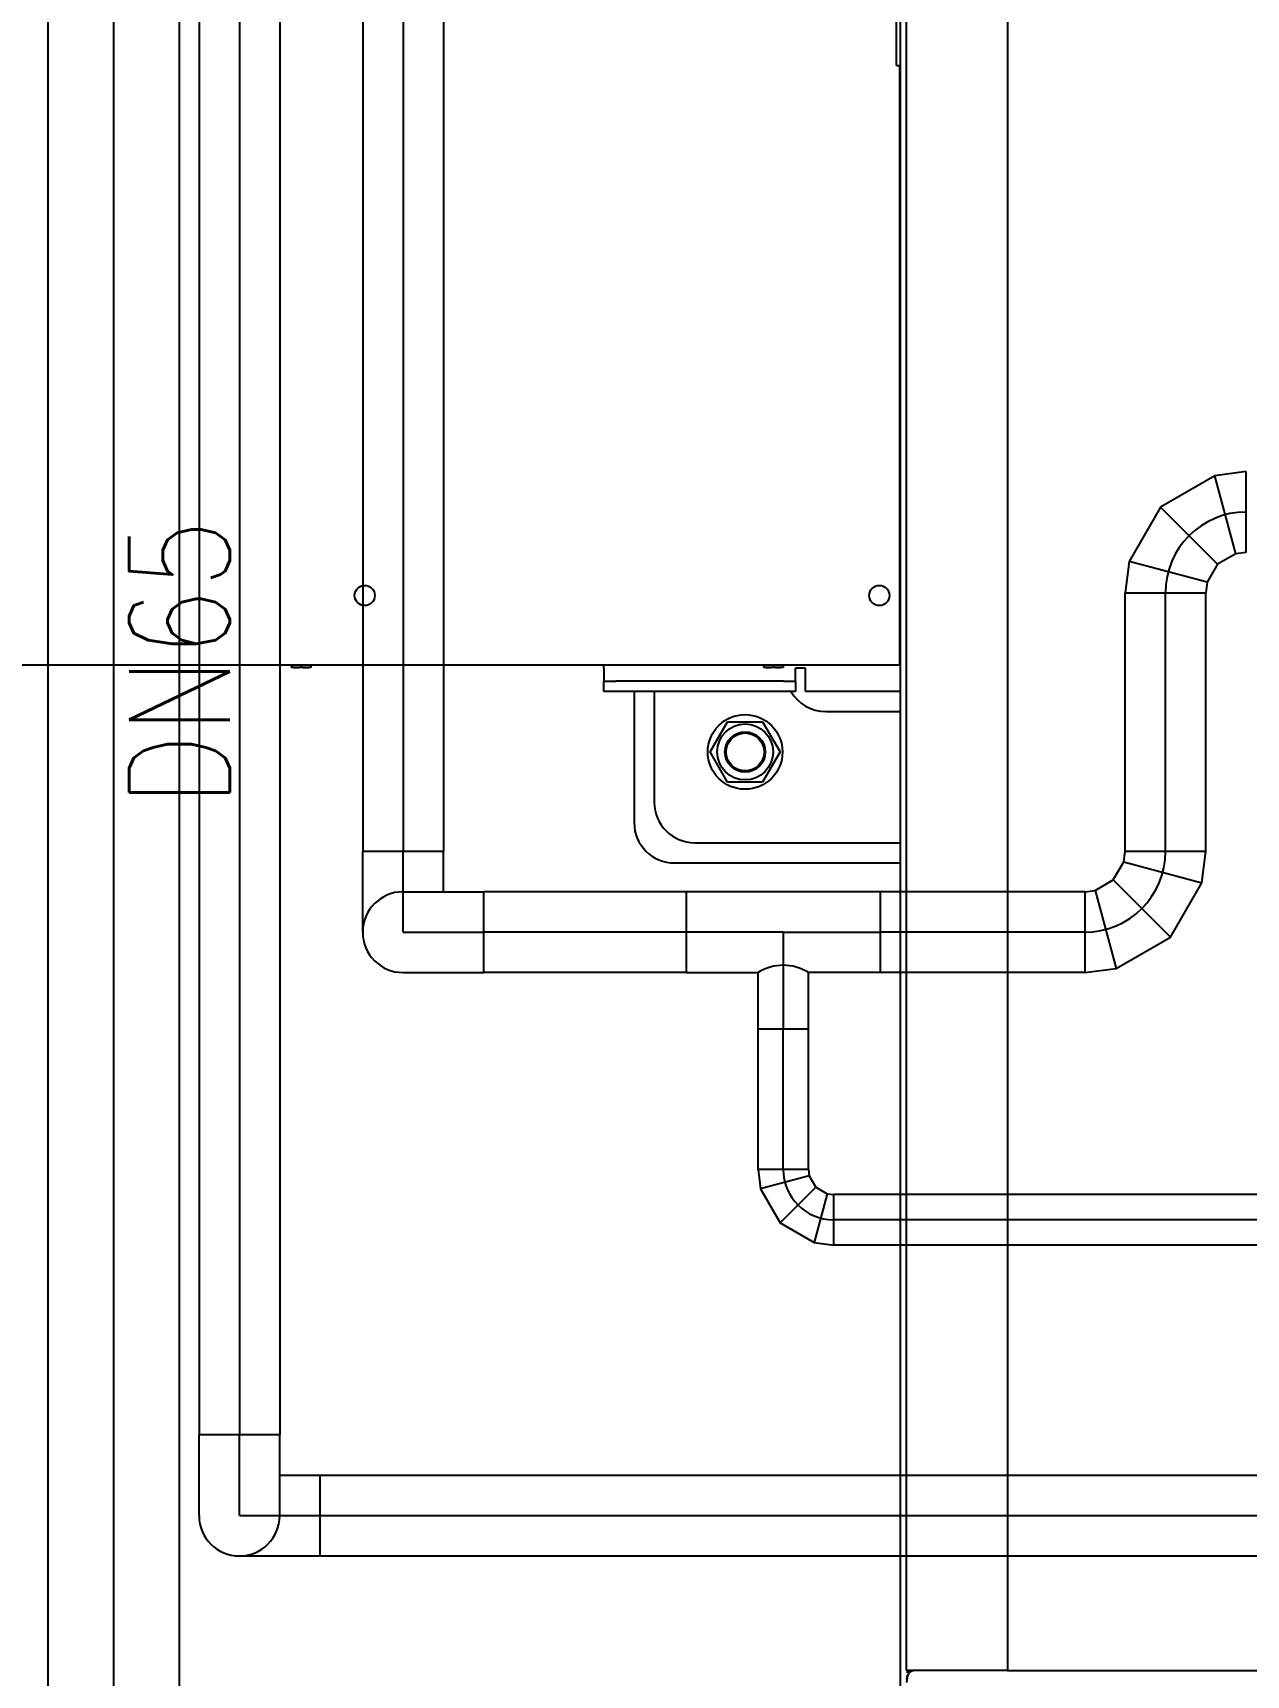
# Model space of a CAD drawing. Extents: x -681219 to -550379, y -242630 to -158199.
# Drawn here: x -583396 to -582795, y -225419 to -224605 of the extents above; entities that cross this region are included whole.
import ezdxf

# ---------------------------------------------------------------- set-up
doc = ezdxf.new("R2010")
doc.units = 0
doc.header["$LTSCALE"] = 1000
doc.linetypes.add('C2', pattern=[17, 14, -1, 1, -1])
for name, color, linetype in [('AAD0601501', 7, 'CONTINUOUS'), ('BAC2006001', 7, 'CONTINUOUS'), ('DOTE_油脂（绿）', 7, 'CONTINUOUS'), ('DOTE_油脂（黄）', 7, 'CONTINUOUS'), ('FAA02001', 7, 'CONTINUOUS'), ('GAB02001', 7, 'CONTINUOUS'), ('GZDH011002301', 7, 'CONTINUOUS'), ('GZDH011002821', 7, 'CONTINUOUS'), ('GZDH011003011', 7, 'CONTINUOUS'), ('GZDH011003051', 7, 'CONTINUOUS'), ('GZDH011003061', 7, 'CONTINUOUS'), ('GZDH011003131', 7, 'CONTINUOUS'), ('GZDH011003361', 7, 'CONTINUOUS'), ('GZDH011004831', 7, 'CONTINUOUS'), ('GZDH011034421', 7, 'CONTINUOUS'), ('GZDH011034431', 7, 'CONTINUOUS'), ('GZDH011035031', 7, 'CONTINUOUS'), ('PIPE-油脂（绿）', 3, 'CONTINUOUS'), ('PIPE-油脂（黄）', 2, 'CONTINUOUS'), ('SDZB011002711', 7, 'CONTINUOUS'), ('SDZB011002721', 7, 'CONTINUOUS'), ('SDZB011009471', 7, 'CONTINUOUS'), ('TEXT_油脂（黄）', 7, 'CONTINUOUS'), ('中心线', 4, 'C2')]:
    doc.layers.add(name, color=color, linetype=linetype)
doc.styles.add('_TWT_PIPEDN', font='SIMPLEX', dxfattribs={"width": 0.8, "height": 3.5, "bigfont": 'HZTXT'})

# ---------------------------------------------------------------- blocks, each defined once
blk = doc.blocks.new('fushitu')
at = {"layer": 'AAD0601501', "color": 7, "linetype": 'Continuous'}
for p, q in [((-4304.78, -1302), (-4304.78, -1302.77)), ((-4304.78, -1303.2), (-4304.78, -1302.77)), ((-4295.22, -1303.2), (-4304.78, -1303.2)), ((-4300, -1302), (-4300, -1302.77)), ((-4295.22, -1302), (-4295.22, -1302.77)), ((-4295.22, -1302.77), (-4295.22, -1303.2)), ((-4070.78, -1302), (-4070.78, -1302.77)), ((-4070.78, -1303.2), (-4070.78, -1302.77)), ((-4061.22, -1303.2), (-4070.78, -1303.2)), ((-4066, -1302), (-4066, -1302.77)), ((-4061.22, -1302), (-4061.22, -1302.77)), ((-4061.22, -1302.77), (-4061.22, -1303.2))]:
    blk.add_line(p, q, dxfattribs=at)
for centre, start, end in [((-4302.39, -1296.24), 249.87417, 290.12751), ((-4297.61, -1296.24), 249.87238, 290.12594), ((-4068.39, -1296.24), 249.87417, 290.12751), ((-4063.61, -1296.24), 249.87238, 290.12594)]:
    blk.add_arc(centre, 6.95, start, end, dxfattribs=at)
at = {"layer": 'BAC2006001', "color": 7, "linetype": 'Continuous'}
for radius in [10, 9.4]:
    blk.add_circle((-4080, -1345), radius, dxfattribs=at)
at = {"layer": 'FAA02001', "color": 7, "linetype": 'Continuous'}
for p, q in [((-4097.32, -1345), (-4088.66, -1330)), ((-4088.66, -1330), (-4071.34, -1330)), ((-4071.34, -1330), (-4062.68, -1345)), ((-4088.66, -1360), (-4097.32, -1345)), ((-4062.68, -1345), (-4071.34, -1360)), ((-4071.34, -1360), (-4088.66, -1360))]:
    blk.add_line(p, q, dxfattribs=at)
blk.add_circle((-4080, -1345), 13.85, dxfattribs=at)
at = {"layer": 'GAB02001', "color": 7, "linetype": 'Continuous'}
blk.add_circle((-4080, -1345), 18.5, dxfattribs=at)
at = {"layer": 'GZDH011002301', "color": 7, "linetype": 'Continuous'}
for q in [(-4005, -715), (-4003, -1005)]:
    blk.add_line((-4005, -1005), q, dxfattribs=at)
at = {"layer": 'GZDH011002821', "color": 7, "linetype": 'Continuous'}
for p, q in [((-3950, -550), (-3950, -1800)), ((-3950, -1800), (-3050, -1800))]:
    blk.add_line(p, q, dxfattribs=at)
at = {"layer": 'GZDH011003011', "color": 7, "linetype": 'Continuous'}
for p, q in [((-4000, -1800), (-4000, 1800)), ((-3990, -1800), (-4000, -1800)), ((-3960, -1800), (-3990, -1800)), ((-3950.83, -1800), (-3960, -1800))]:
    blk.add_line(p, q, dxfattribs=at)
at = {"layer": 'GZDH011003051', "color": 7, "linetype": 'Continuous'}
blk.add_arc((-3995.5, -1804.5), 4.5, 90, 180, dxfattribs=at)
at = {"layer": 'GZDH011003061', "color": 7, "linetype": 'Continuous'}
blk.add_line((-3950, -1800), (-3950.83, -1800), dxfattribs=at)
blk.add_ellipse((-3997, -1806), major_axis=(0, -6), ratio=0.5, start_param=3.141593, end_param=4.712389, dxfattribs=at)
at = {"layer": 'GZDH011003131', "color": 7, "linetype": 'Continuous'}
blk.add_line((-4003, -1825), (-4003, -550), dxfattribs=at)
at = {"layer": 'GZDH011003361', "color": 7, "linetype": 'Continuous'}
for p, q in [((-4000, -1800.75), (-3998.45, -1800.75)), ((-3998, -1800), (-3998, -1800.34))]:
    blk.add_line(p, q, dxfattribs=at)
at = {"layer": 'GZDH011004831', "color": 7, "linetype": 'Continuous'}
for p, q in [((-4150, -1303.5), (-4150, -1302)), ((-4150, -1303.5), (-4150, -1310)), ((-4055, -1310), (-4055, -1303.5)), ((-4050, -1303.5), (-4055, -1303.5)), ((-4050, -1315), (-4050, -1303.5)), ((-4150, -1315), (-4150, -1310)), ((-4150, -1310), (-4144, -1310)), ((-4144, -1315), (-4150, -1315)), ((-4061, -1310), (-4144, -1310)), ((-4061, -1315), (-4144, -1315)), ((-4061, -1310), (-4055, -1310)), ((-4055, -1315), (-4061, -1315)), ((-4055, -1310), (-4055, -1315)), ((-4003, -1315), (-4050, -1315))]:
    blk.add_line(p, q, dxfattribs=at)
at = {"layer": 'GZDH011034421', "color": 7, "linetype": 'Continuous'}
blk.add_line((-4003, -1230), (-4003.5, -1230), dxfattribs=at)
at = {"layer": 'GZDH011034431', "color": 7, "linetype": 'Continuous'}
blk.add_line((-4003.5, -1300), (-4003, -1300), dxfattribs=at)
at = {"layer": 'GZDH011035031', "color": 7, "linetype": 'Continuous'}
for p, q in [((-4003.5, -1005), (-4003.5, -1297.4)), ((-4003.5, -1297.4), (-4003.5, -1302)), ((-4003.5, -1302), (-6000.9, -1302))]:
    blk.add_line(p, q, dxfattribs=at)
for centre in [(-4268.5, -1267.5), (-4013.5, -1267.5)]:
    blk.add_circle(centre, 5, dxfattribs=at)
at = {"layer": 'SDZB011002711', "color": 7, "linetype": 'Continuous'}
for p, q in [((-4125, -1315), (-4125, -1370)), ((-4105, -1390), (-4003, -1390))]:
    blk.add_line(p, q, dxfattribs=at)
blk.add_arc((-4105, -1370), 20, 180, 270, dxfattribs=at)
at = {"layer": 'SDZB011002721', "color": 7, "linetype": 'Continuous'}
blk.add_line((-4040, -1325), (-4003, -1325), dxfattribs=at)
blk.add_arc((-4040, -1305), 20, 210, 270, dxfattribs=at)
at = {"layer": 'SDZB011009471', "color": 7, "linetype": 'Continuous'}
for p, q in [((-4135, -1315), (-4135, -1380)), ((-4115, -1400), (-4003, -1400))]:
    blk.add_line(p, q, dxfattribs=at)
blk.add_arc((-4115, -1380), 20, 180, 270, dxfattribs=at)

msp = doc.modelspace()

# ---------------------------------------------------------------- linework, layer by layer
at = {"layer": 'DOTE_油脂（绿）', "color": 3}
for p, q in [((-583293.4217, -223934.1983), (-583293.4217, -225300.0033)), ((-583212.2921, -223945.9222), (-583212.2921, -225010.9833)), ((-582834.5401, -225010.9833), (-582834.5401, -224882.8296)), ((-583212.2921, -225050.9833), (-583212.2921, -225010.9833)), ((-583212.2921, -225050.9833, 500), (-583172.2921, -225050.9833, 500)), ((-583071.9271, -225050.9833), (-583172.2921, -225050.9833)), ((-583023.9271, -225050.9833, 500), (-583071.9271, -225050.9833)), ((-583023.9271, -225050.9833, 500), (-582975.9271, -225050.9833)), ((-583023.9271, -225050.9833, 500), (-583023.9271, -225098.9833)), ((-582874.5401, -225050.9833), (-582975.9271, -225050.9833)), ((-583023.9271, -225168.5081), (-583023.9271, -225098.9833)), ((-581171.3073, -225193.5081), (-582998.9271, -225193.5081)), ((-583293.4217, -225340.0033, 3300), (-583293.4217, -225300.0033, 3300)), ((-583293.4217, -225340.0033, 500), (-583253.4217, -225340.0033, 500)), ((-583253.4217, -225340.0033), (-580960.0524, -225340.0033))]:
    msp.add_line(p, q, dxfattribs=at)
for centre, radius, start, end in [((-582794.5401, -224882.8296, 500), 40, 90, 180), ((-582874.5401, -225010.9833, 500), 40, 270, 360), ((-582998.9271, -225168.5081, 500), 25, 180, 270)]:
    msp.add_arc(centre, radius, start, end, dxfattribs=at)
at = {"layer": 'DOTE_油脂（黄）', "color": 1}
msp.add_line((-583355.6038, -225863.929), (-583355.6038, -223966.6983), dxfattribs=at)
at = {"layer": 'PIPE-油脂（绿）', "color": 3}
for p, q in [((-583313.4217, -223934.1983), (-583313.4217, -225300.0033)), ((-583273.4217, -223934.1983), (-583273.4217, -225300.0033)), ((-583232.2921, -223945.9222), (-583232.2921, -225010.9833)), ((-583192.2921, -223945.9222), (-583192.2921, -225010.9833)), ((-582794.5401, -224822.8296, 500), (-582810.0693, -224824.8741, 500)), ((-582810.0693, -224824.8741, 500), (-582836.9665, -224840.4032, 500)), ((-582836.9665, -224840.4032, 500), (-582852.4957, -224867.3005, 500)), ((-582799.7165, -224863.5111, 500), (-582808.6823, -224868.6875, 500)), ((-582794.5401, -224862.8296, 500), (-582799.7165, -224863.5111, 500)), ((-582852.4957, -224867.3005, 500), (-582854.5401, -224882.8296, 500)), ((-582808.6823, -224868.6875, 500), (-582813.8586, -224877.6533, 500)), ((-582813.8586, -224877.6533, 500), (-582814.5401, -224882.8296, 500)), ((-582854.5401, -225010.9833), (-582854.5401, -224882.8296)), ((-582814.5401, -225010.9833), (-582814.5401, -224882.8296)), ((-583232.2921, -225050.9833), (-583232.2921, -225010.9833)), ((-583192.2921, -225030.9833), (-583192.2921, -225010.9833)), ((-582860.398, -225025.1255, 500), (-582855.2216, -225016.1597, 500)), ((-582855.2216, -225016.1597, 500), (-582854.5401, -225010.9833, 500)), ((-582816.5846, -225026.5125, 500), (-582814.5401, -225010.9833, 500)), ((-582869.3637, -225030.3019, 500), (-582860.398, -225025.1255, 500)), ((-582832.1137, -225053.4097, 500), (-582816.5846, -225026.5125, 500)), ((-583212.2921, -225030.9833, 500), (-583172.2921, -225030.9833, 500)), ((-583071.9271, -225030.9833), (-583172.2921, -225030.9833)), ((-582975.9271, -225030.9833), (-583071.9271, -225030.9833)), ((-582874.5401, -225030.9833), (-582975.9271, -225030.9833)), ((-582874.5401, -225030.9833, 500), (-582869.3637, -225030.3019, 500)), ((-582859.011, -225068.9389, 500), (-582832.1137, -225053.4097, 500)), ((-583212.2921, -225070.9833, 500), (-583172.2921, -225070.9833, 500)), ((-583071.9271, -225070.9833), (-583172.2921, -225070.9833)), ((-583071.9271, -225070.9833), (-583036.4271, -225070.9833)), ((-583036.4271, -225098.9833), (-583036.4271, -225070.9833)), ((-583011.4271, -225098.9833), (-583011.4271, -225070.9833)), ((-582975.9271, -225070.9833), (-583011.4271, -225070.9833)), ((-582874.5401, -225070.9833), (-582975.9271, -225070.9833)), ((-582874.5401, -225070.9833, 500), (-582859.011, -225068.9389, 500)), ((-583036.4271, -225168.5081), (-583036.4271, -225098.9833)), ((-583011.4271, -225168.5081), (-583011.4271, -225098.9833)), ((-583036.4271, -225168.5081, 500), (-583035.1493, -225178.2139, 500)), ((-583011.4271, -225168.5081, 500), (-583011.0011, -225171.7434, 500)), ((-583011.0011, -225171.7434, 500), (-583007.7659, -225177.347, 500)), ((-583035.1493, -225178.2139, 500), (-583025.4436, -225195.0246, 500)), ((-583007.7659, -225177.347, 500), (-583002.1623, -225180.5822, 500)), ((-583002.1623, -225180.5822, 500), (-582998.9271, -225181.0081, 500)), ((-581171.3073, -225181.0081), (-582998.9271, -225181.0081)), ((-583025.4436, -225195.0246, 500), (-583008.6328, -225204.7304, 500)), ((-583008.6328, -225204.7304, 500), (-582998.9271, -225206.0081, 500)), ((-581171.3073, -225206.0081), (-582998.9271, -225206.0081)), ((-583313.4217, -225340.0033, 3300), (-583313.4217, -225300.0033, 3300)), ((-583273.4217, -225340.0033, 3300), (-583273.4217, -225300.0033, 3300)), ((-583273.4217, -225320.0033), (-583253.4217, -225320.0033)), ((-583253.4217, -225320.0033), (-580960.0524, -225320.0033)), ((-583293.4217, -225360.0033), (-583253.4217, -225360.0033)), ((-583253.4217, -225360.0033), (-580960.0524, -225360.0033))]:
    msp.add_line(p, q, dxfattribs=at)
at = {"layer": 'PIPE-油脂（绿）'}
for p, q in [((-582794.5401, -224862.8296, 500), (-582794.5401, -224822.8296, 500)), ((-582799.7165, -224863.5111, 500), (-582810.0693, -224824.8741, 500)), ((-582808.6823, -224868.6875, 500), (-582836.9665, -224840.4032, 500)), ((-582813.8586, -224877.6533, 500), (-582852.4957, -224867.3005, 500)), ((-582854.5401, -224882.8296, 500), (-582814.5401, -224882.8296, 500)), ((-583192.2921, -225010.9833), (-583232.2921, -225010.9833)), ((-582855.2216, -225016.1597, 500), (-582816.5846, -225026.5125, 500)), ((-582814.5401, -225010.9833, 500), (-582854.5401, -225010.9833, 500)), ((-582860.398, -225025.1255, 500), (-582832.1137, -225053.4097, 500)), ((-583172.2921, -225070.9833, 500), (-583172.2921, -225030.9833, 500)), ((-583071.9271, -225070.9833), (-583071.9271, -225030.9833)), ((-582975.9271, -225030.9833), (-582975.9271, -225070.9833)), ((-582874.5401, -225030.9833, 500), (-582874.5401, -225070.9833, 500)), ((-582869.3637, -225030.3019, 500), (-582859.011, -225068.9389, 500)), ((-583011.4271, -225098.9833), (-583036.4271, -225098.9833)), ((-583011.4271, -225168.5081, 500), (-583036.4271, -225168.5081, 500)), ((-583011.0011, -225171.7434, 500), (-583035.1493, -225178.2139, 500)), ((-583007.7659, -225177.347, 500), (-583025.4436, -225195.0246, 500)), ((-583002.1623, -225180.5822, 500), (-583008.6328, -225204.7304, 500)), ((-582998.9271, -225206.0081, 500), (-582998.9271, -225181.0081, 500)), ((-583273.4217, -225300.0033, 3300), (-583313.4217, -225300.0033, 3300)), ((-583253.4217, -225360.0033, 500), (-583253.4217, -225320.0033, 500))]:
    msp.add_line(p, q, dxfattribs=at)
at = {"layer": 'PIPE-油脂（绿）', "color": 3}
for centre, start, end in [((-583212.2921, -225050.9833), 90, 270), ((-583293.4217, -225340.0033), 180, 0)]:
    msp.add_arc(centre, 20, start, end, dxfattribs=at)
at = {"layer": 'PIPE-油脂（绿）'}
msp.add_arc((-583023.9271, -225090.9833), 23.585, 57.9946175, 122.0053842, dxfattribs=at)
at = {"layer": 'PIPE-油脂（黄）', "color": 1}
for p, q in [((-583388.1038, -225863.929), (-583388.1038, -223966.6983)), ((-583323.1038, -225863.929), (-583323.1038, -223966.6983))]:
    msp.add_line(p, q, dxfattribs=at)

# ---------------------------------------------------------------- block references
at = {"layer": '中心线'}
msp.add_blockref('fushitu', (-578962.82, -223616.6983), dxfattribs=at)

# ---------------------------------------------------------------- texts
at = {"layer": 'TEXT_油脂（黄）', "style": '_TWT_PIPEDN', "width": 0.8}
msp.add_text('DN65', height=50, rotation=90, dxfattribs=at).set_placement((-583298.1038, -224988.647))

doc.saveas('drawing.dxf')
